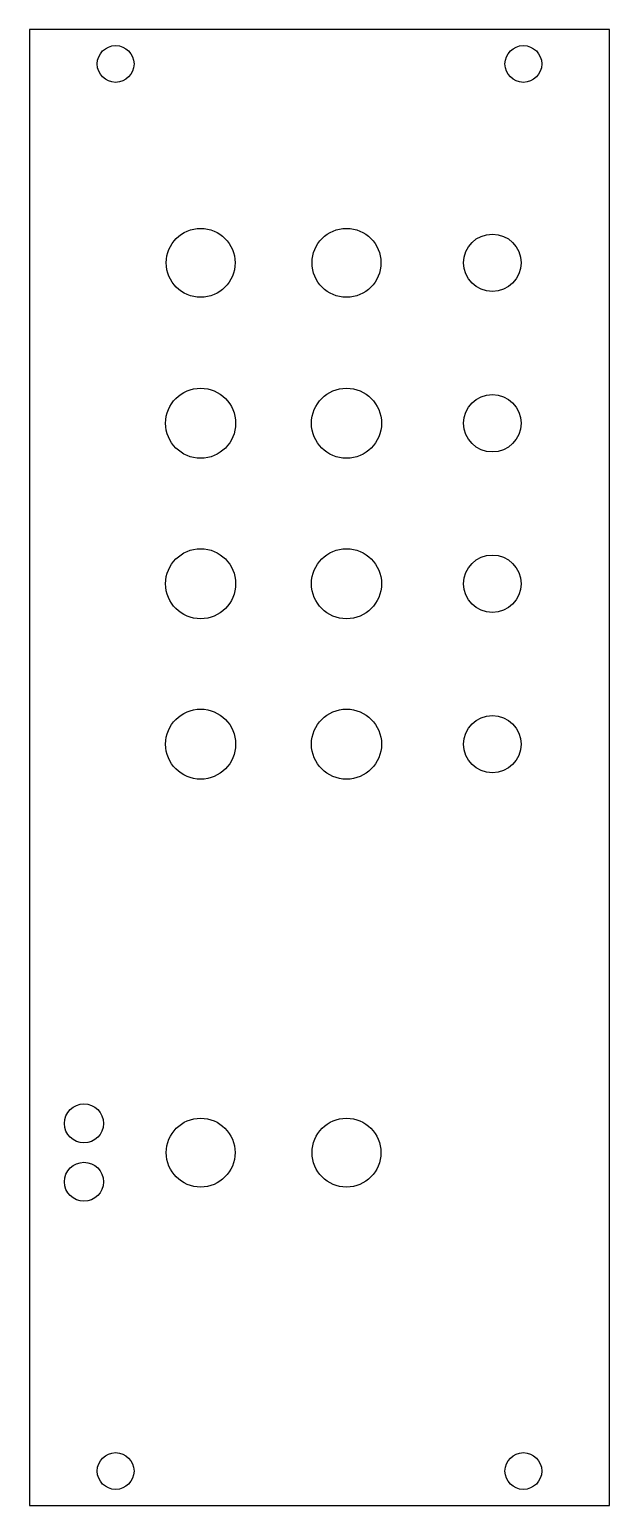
# Model space of a CAD drawing. Header units: millimetres. Extents: x 0 to 50, y 0 to 128.
import ezdxf

# ---------------------------------------------------------------- set-up
doc = ezdxf.new("R2010")
doc.units = ezdxf.units.MM
doc.layers.get('0').update_dxf_attribs({"lineweight": 25})

msp = doc.modelspace()

# ---------------------------------------------------------------- linework, layer by layer
for p, q in [((50.5, 128.5), (0, 128.5)), ((0, 128.5), (0, 0)), ((50.5, 0), (50.5, 128.5)), ((0, 0), (50.5, 0))]:
    msp.add_line(p, q)
for centre, radius in [((7.5, 125.5), 1.6), ((43, 125.5), 1.6), ((14.9, 108.19), 3), ((27.6, 108.19), 3), ((40.3, 108.19), 2.5), ((14.9, 94.22), 3.05), ((27.6, 94.22), 3.05), ((40.3, 94.22), 2.5), ((14.9, 80.25), 3.05), ((27.6, 80.25), 3.05), ((40.3, 80.25), 2.5), ((14.9, 66.28), 3.05), ((27.6, 66.28), 3.05), ((40.3, 66.28), 2.5), ((4.74, 33.26), 1.7), ((14.9, 30.72), 3), ((27.6, 30.72), 3), ((4.74, 28.18), 1.7), ((7.5, 3), 1.6), ((43, 3), 1.6)]:
    msp.add_circle(centre, radius)

doc.saveas('drawing.dxf')
